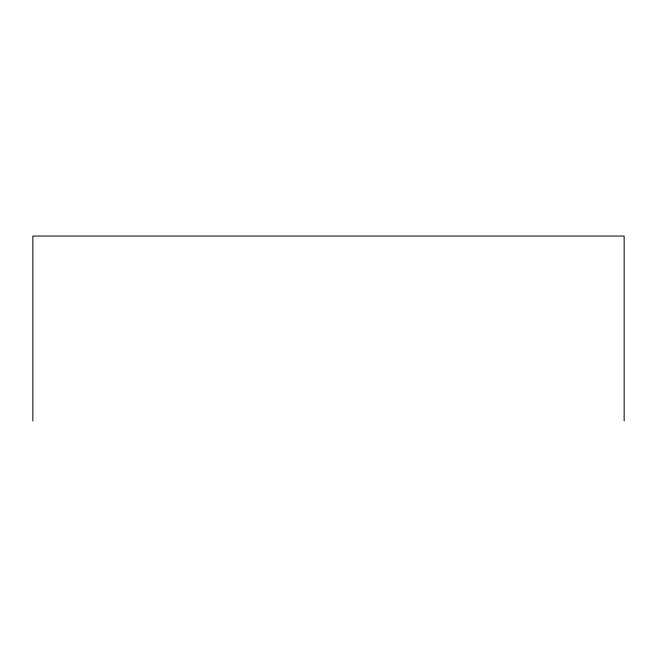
<?xml version="1.0" encoding="UTF-8"?>
<svg xmlns="http://www.w3.org/2000/svg" width="657" height="657" viewBox="0 0 657 657"><rect width="100%" height="100%" fill="white"/><g stroke="black" fill="none" stroke-linecap="round" stroke-linejoin="round"><path stroke-width="0.99" d="M624.15 420.948L624.15 236.052L32.85 236.052L32.85 420.948"/></g></svg>
